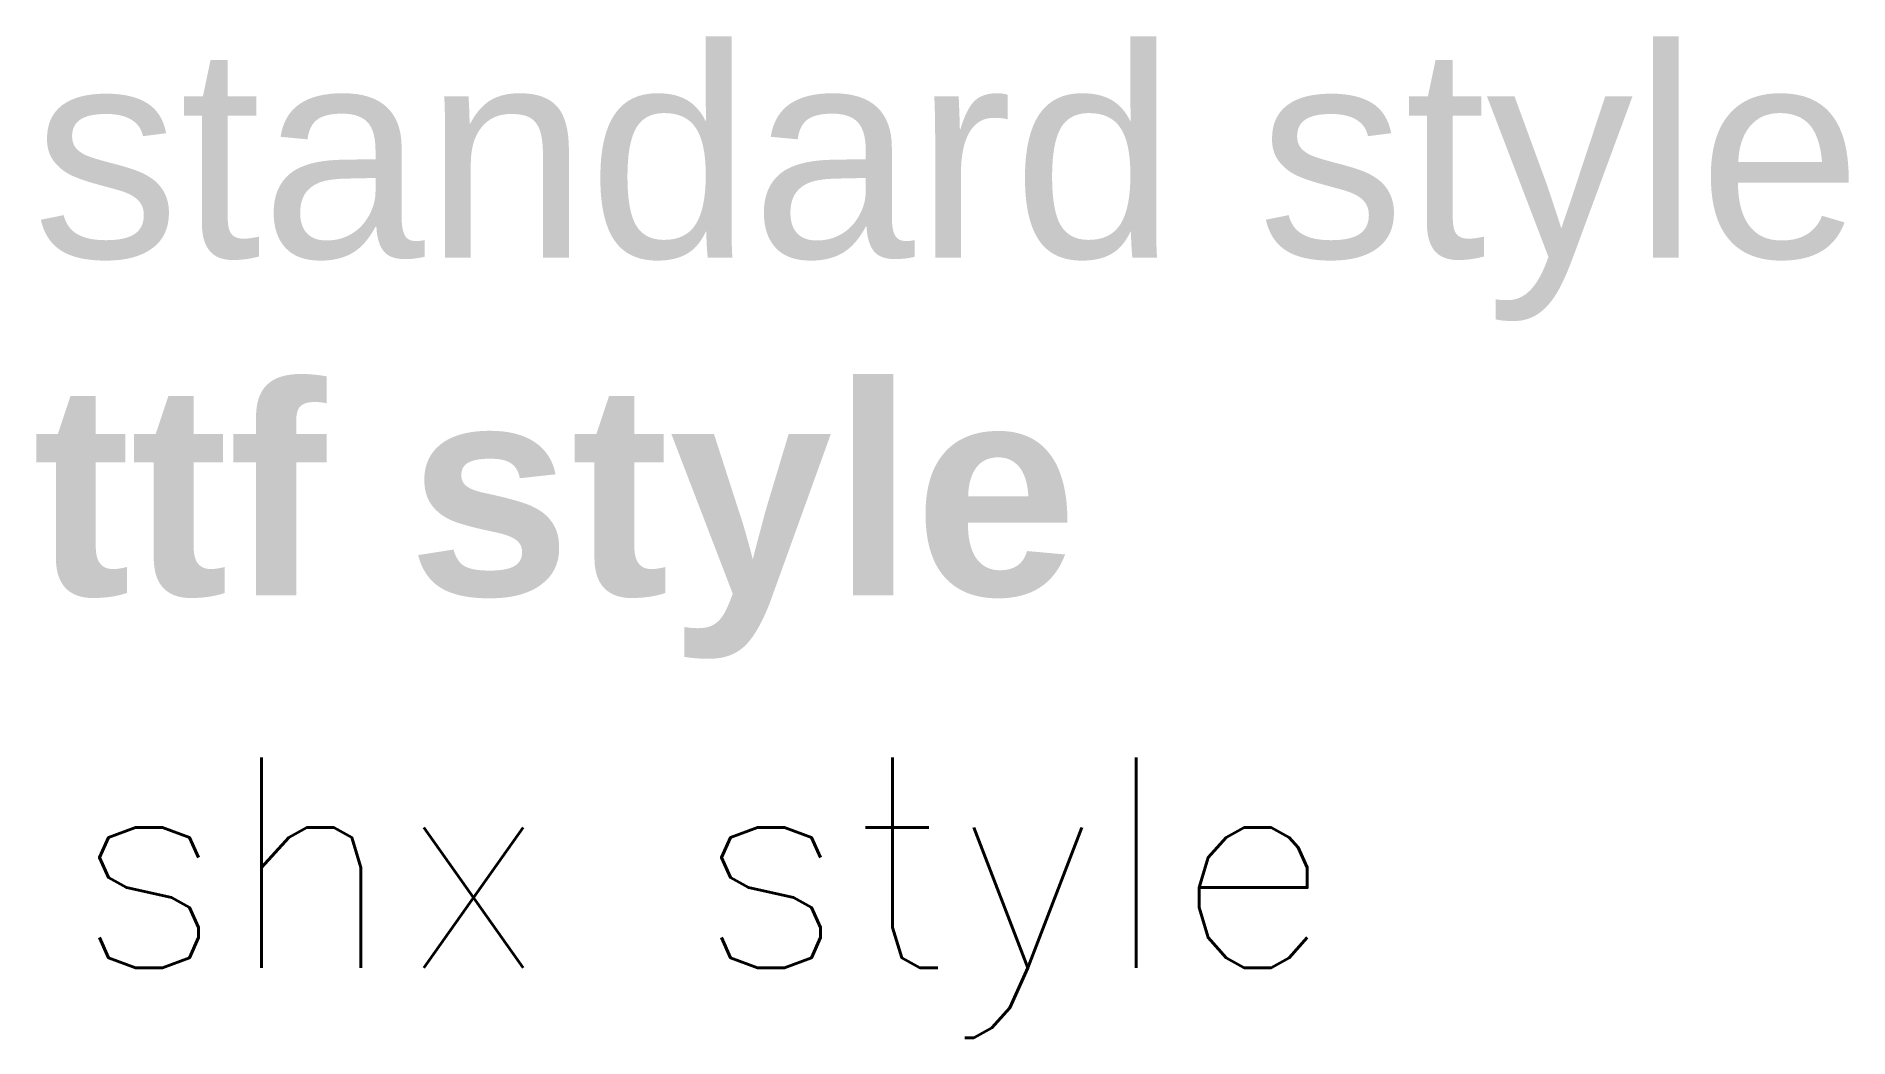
# Model space of a CAD drawing. Header units: millimetres. Extents: x 1593 to 4933, y 85 to 1932.
import ezdxf

# ---------------------------------------------------------------- set-up
doc = ezdxf.new("R2010")
doc.units = ezdxf.units.MM
doc.styles.add('shx', font='simplex.shx')
doc.styles.get("Standard").update_dxf_attribs({"font": 'ARIAL.TTF'})
doc.styles.add('ttf', font='ARIALBD.TTF')

msp = doc.modelspace()

# ---------------------------------------------------------------- texts
msp.add_text('standard style', height=387.512).set_placement((1586.7, 1523.5))
for s, style, p in [('ttf style', 'ttf', (1586.7, 901)), ('shx style', 'shx', (1659.8, 214.7))]:
    msp.add_text(s, height=387.51, dxfattribs=dict(style=style)).set_placement(p)

doc.saveas('drawing.dxf')
